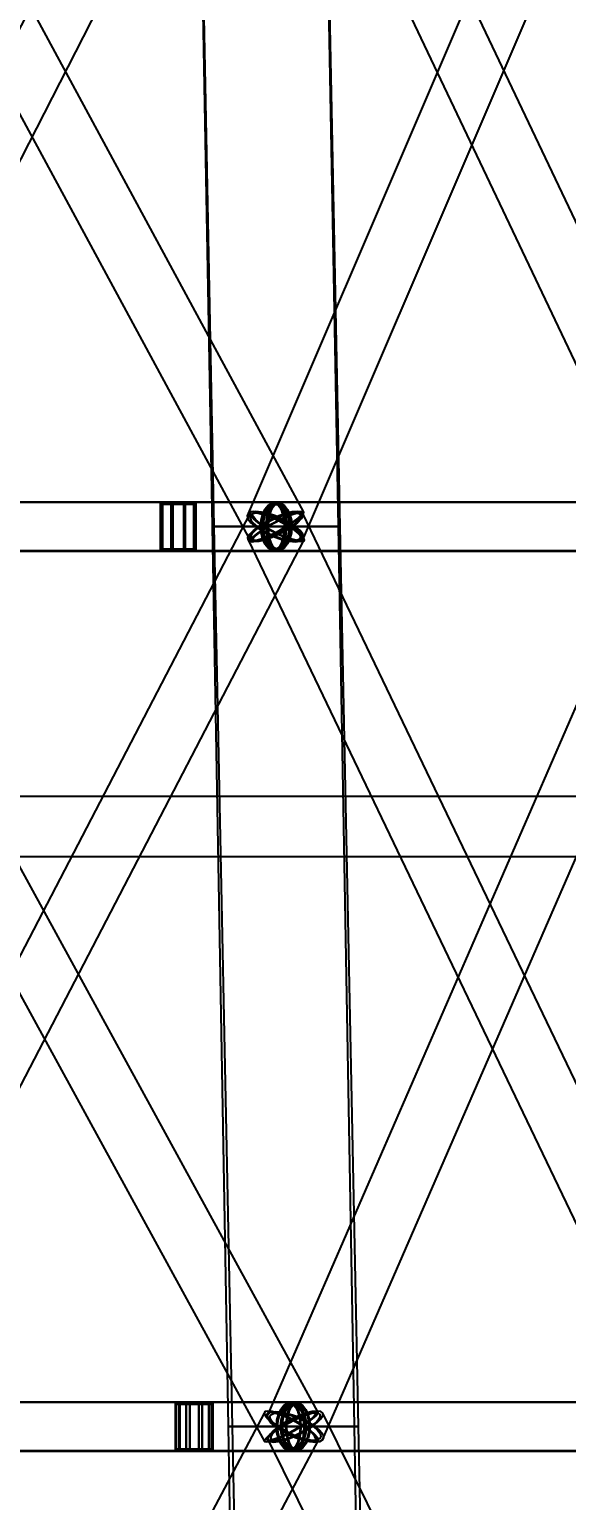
# Model space of a CAD drawing. Header units: millimetres. Extents: x -123812 to 252100, y -3000 to 639000.
# Drawn here: x 6183 to 10661, y 294384 to 306643 of the extents above; entities that cross this region are included whole.
import ezdxf

# ---------------------------------------------------------------- set-up
doc = ezdxf.new("R2010")
doc.units = ezdxf.units.MM
doc.layers.add('D-STR-DIM', color=7, linetype='Continuous', lineweight=13)
doc.layers.add('D-STR-STRC', color=7, linetype='Continuous', lineweight=25)
doc.styles.add('OpenSansCondensed-Light', font='OpenSansCondensed-Light.ttf')
doc.styles.add('TOWER_UNICODE', font='Arial Unicode.ttf')
doc.dimstyles.new('EZDXF', dxfattribs={"dimtxt": 0.25, "dimasz": 0.175, "dimexe": 0.375, "dimexo": 0.125, "dimgap": 0.1, "dimtad": 1, "dimlfac": 100, "dimzin": 12, "dimdsep": 46, "dimtxsty": 'OpenSansCondensed-Light', "dimblk": 'ARCHTICK', "dimcen": 2.5, "dimazin": 3, "dimtfac": 0.5, "dimtmove": 2, "dimatfit": 3})

# ---------------------------------------------------------------- blocks, each defined once
blk = doc.blocks.new('_ARCHTICK')
at = {"color": 0, "linetype": 'BYBLOCK', "const_width": 0.15}
blk.add_lwpolyline([(-0.5, -0.5), (0.5, 0.5)], dxfattribs=at)

msp = doc.modelspace()

# ---------------------------------------------------------------- linework, layer by layer
at = {"layer": 'D-STR-STRC'}
for points in [[(3968.8, 309878.4), (8024.7, 302378.4), (8038.6, 302374.1), (8066.8, 302378.4), (8107.2, 302390.9), (8157.3, 302411), (8213.5, 302437), (8272, 302467.4), (8328.9, 302500), (8380.2, 302532.6), (8422.5, 302563), (8452.8, 302589), (8469.2, 302609.1), (8470.5, 302621.6), (4414.6, 310121.6)], [(7868.2, 310109.1), (4034.5, 302609.1), (4042.5, 302589), (4065.4, 302563), (4101.7, 302532.6), (4149, 302500), (4204, 302467.4), (4262.9, 302437), (4321.8, 302411), (4376.6, 302390.9), (4423.6, 302378.4), (4459.6, 302374.1), (4482.1, 302378.4), (4489.7, 302390.9), (8323.4, 309890.9)], [(7868.5, 309890.9), (11436.7, 302390.9), (11452.2, 302378.4), (11482.3, 302374.1), (11524.9, 302378.4), (11577.1, 302390.9), (11635.4, 302411), (11695.8, 302437), (11754.1, 302467.4), (11806.5, 302500), (11849.3, 302532.6), (11879.6, 302563), (11895.4, 302589), (11895.5, 302609.1), (8327.3, 310109.1)], [(11222.1, 310109.1), (8006.9, 302609.1), (7998.5, 302589), (8006.1, 302563), (8029.3, 302532.6), (8066.5, 302500), (8115.1, 302467.4), (8171.8, 302437), (8232.7, 302411), (8293.8, 302390.9), (8350.8, 302378.4), (8399.9, 302374.1), (8437.6, 302378.4), (8461.5, 302390.9), (11676.7, 309890.9)], [(4262.1, 302296.8), (8234.2, 302296.8), (8254.4, 302303.7), (8273.3, 302324), (8289.4, 302356.3), (8301.8, 302398.4), (8309.6, 302447.4), (8312.3, 302500), (8309.6, 302552.6), (8301.8, 302601.6), (8289.4, 302643.7), (8273.3, 302676), (8254.4, 302696.3), (8234.2, 302703.2), (4262.1, 302703.2)], [(4268.8, 302296.8), (8247.6, 302296.8), (8267.6, 302303.7), (8286.3, 302324), (8302.4, 302356.3), (8314.7, 302398.4), (8322.5, 302447.4), (8325.1, 302500), (8322.5, 302552.6), (8314.7, 302601.6), (8302.4, 302643.7), (8286.3, 302676), (8267.6, 302696.3), (8247.6, 302703.2), (4268.8, 302703.2)], [(11646.1, 302703.2), (8234.2, 302703.2), (8202.1, 302696.3), (8172.2, 302676), (8146.6, 302643.7), (8126.9, 302601.6), (8114.5, 302552.6), (8110.3, 302500), (8114.5, 302447.4), (8126.9, 302398.4), (8146.6, 302356.3), (8172.2, 302324), (8202.1, 302303.7), (8234.2, 302296.8), (11646.1, 302296.8)], [(11666.1, 302703.2), (8247.6, 302703.2), (8215.6, 302696.3), (8185.9, 302676), (8160.3, 302643.7), (8140.7, 302601.6), (8128.4, 302552.6), (8124.2, 302500), (8128.4, 302447.4), (8140.7, 302398.4), (8160.3, 302356.3), (8185.9, 302324), (8215.6, 302303.7), (8247.6, 302296.8), (11666.1, 302296.8)], [(4039.9, 302377.2), (8144, 294877.2), (8158.1, 294872.9), (8186.4, 294877.2), (8227, 294889.9), (8277.1, 294910.1), (8333.2, 294936.4), (8391.6, 294967.1), (8448.3, 295000), (8499.3, 295032.9), (8541.3, 295063.6), (8571.4, 295089.9), (8587.4, 295110.1), (8588.4, 295122.8), (4484.3, 302622.8)], [(4574, 294889.8), (8474.4, 302389.8), (8466.1, 302410), (8442.9, 302436.4), (8406.4, 302467.1), (8359, 302500), (8304.1, 302532.9), (8245.3, 302563.6), (8186.7, 302590), (8132.2, 302610.2), (8085.6, 302622.9), (8050, 302627.2), (8027.9, 302622.9), (8020.8, 302610.2), (4120.4, 295110.2)], [(12063.4, 295110.2), (8463, 302610.2), (8447, 302622.9), (8416.5, 302627.2), (8373.6, 302622.9), (8321.1, 302610.2), (8262.8, 302590), (8202.5, 302563.6), (8144.3, 302532.9), (8092.3, 302500), (8049.9, 302467.1), (8020.1, 302436.4), (8004.9, 302410), (8005.3, 302389.8), (11605.7, 294889.8)], [(11439.1, 302610.1), (8173.5, 295110.1), (8165.2, 295089.9), (8172.9, 295063.6), (8196.1, 295032.9), (8233.3, 295000), (8281.8, 294967.1), (8338.5, 294936.4), (8399.3, 294910.1), (8460.2, 294889.9), (8517.1, 294877.2), (8566, 294872.9), (8603.6, 294877.2), (8627.4, 294889.9), (11893.1, 302389.9)], [(4620.7, 287387.9), (8592.3, 294887.9), (8584.9, 294908.5), (8562.5, 294935.3), (8526.8, 294966.5), (8480.1, 295000), (8425.7, 295033.5), (8367.2, 295064.7), (8308.6, 295091.5), (8254, 295112.1), (8207, 295125.1), (8170.9, 295129.5), (8148.1, 295125.1), (8140.1, 295112.1), (4168.4, 287612.1)], [(4330.1, 294796.8), (8366.2, 294796.8), (8386.6, 294803.7), (8405.5, 294824), (8421.8, 294856.3), (8434.3, 294898.4), (8442.2, 294947.4), (8444.9, 295000), (8442.2, 295052.6), (8434.3, 295101.6), (8421.8, 295143.7), (8405.5, 295176), (8386.6, 295196.3), (8366.2, 295203.2), (4330.1, 295203.2)], [(4347.2, 294796.8), (8400.4, 294796.8), (8420.4, 294803.7), (8439, 294824), (8455, 294856.3), (8467.3, 294898.4), (8475, 294947.4), (8477.6, 295000), (8475, 295052.6), (8467.3, 295101.6), (8455, 295143.7), (8439, 295176), (8420.4, 295196.3), (8400.4, 295203.2), (4347.2, 295203.2)], [(12339.7, 287612.1), (8628.3, 295112.1), (8612.9, 295125.1), (8582.9, 295129.5), (8540.6, 295125.1), (8488.7, 295112.1), (8430.7, 295091.5), (8370.7, 295064.7), (8312.7, 295033.5), (8260.7, 295000), (8218.3, 294966.5), (8188.2, 294935.3), (8172.6, 294908.5), (8172.5, 294887.9), (11883.9, 287387.9)], [(11834.5, 295203.2), (8366.2, 295203.2), (8334.1, 295196.3), (8304.1, 295176), (8278.4, 295143.7), (8258.7, 295101.6), (8246.2, 295052.6), (8242, 295000), (8246.2, 294947.4), (8258.7, 294898.4), (8278.4, 294856.3), (8304.1, 294824), (8334.1, 294803.7), (8366.2, 294796.8), (11834.5, 294796.8)], [(11885.8, 295203.2), (8400.4, 295203.2), (8368.6, 295196.3), (8338.9, 295176), (8313.5, 295143.7), (8293.9, 295101.6), (8281.7, 295052.6), (8277.5, 295000), (8281.7, 294947.4), (8293.9, 294898.4), (8313.5, 294856.3), (8338.9, 294824), (8368.6, 294803.7), (8400.4, 294796.8), (11885.8, 294796.8)]]:
    msp.add_lwpolyline(points, dxfattribs=at)
for points in [[(7570.2, 310000), (7707.9, 302500), (8760.5, 302500), (8621.4, 310000)], [(7572.4, 310000), (7721.3, 302500), (8773.8, 302500), (8623.5, 310000)], [(-52.2, 302300), (7469.5, 302300), (7469.5, 302700), (-52.2, 302700)], [(-51.6, 302300), (7480.9, 302300), (7480.9, 302700), (-51.6, 302700)], [(7275.7, 302300), (12991.1, 302300), (12991.1, 302700), (7275.7, 302700)], [(7275.7, 302700), (7558.8, 302700), (7558.8, 302300), (7275.7, 302300)], [(7288.3, 302300), (13017.4, 302300), (13017.4, 302700), (7288.3, 302700)], [(7288.3, 302700), (7570.4, 302700), (7570.4, 302300), (7288.3, 302300)], [(7365, 302700), (7469.5, 302700), (7469.5, 302300), (7365, 302300)], [(7377.7, 302700), (7480.9, 302700), (7480.9, 302300), (7377.7, 302300)], [(8358.1, 302500), (8353.9, 302447.4), (8341.5, 302398.4), (8321.8, 302356.3), (8296.1, 302324), (8266.3, 302303.7), (8234.2, 302296.8), (8202.1, 302303.7), (8172.2, 302324), (8146.6, 302356.3), (8126.9, 302398.4), (8114.5, 302447.4), (8110.3, 302500), (8114.5, 302552.6), (8126.9, 302601.6), (8146.6, 302643.7), (8172.2, 302676), (8202.1, 302696.3), (8234.2, 302703.2), (8266.3, 302696.3), (8296.1, 302676), (8321.8, 302643.7), (8341.5, 302601.6), (8353.9, 302552.6)], [(8371, 302500), (8366.7, 302447.4), (8354.4, 302398.4), (8334.8, 302356.3), (8309.3, 302324), (8279.5, 302303.7), (8247.6, 302296.8), (8215.6, 302303.7), (8185.9, 302324), (8160.3, 302356.3), (8140.7, 302398.4), (8128.4, 302447.4), (8124.2, 302500), (8128.4, 302552.6), (8140.7, 302601.6), (8160.3, 302643.7), (8185.9, 302676), (8215.6, 302696.3), (8247.6, 302703.2), (8279.5, 302696.3), (8309.3, 302676), (8334.8, 302643.7), (8354.4, 302601.6), (8366.7, 302552.6)], [(8312.3, 302500), (8309.6, 302447.4), (8301.8, 302398.4), (8289.4, 302356.3), (8273.3, 302324), (8254.4, 302303.7), (8234.2, 302296.8), (8214, 302303.7), (8195.1, 302324), (8179, 302356.3), (8166.5, 302398.4), (8158.7, 302447.4), (8156.1, 302500), (8158.7, 302552.6), (8166.5, 302601.6), (8179, 302643.7), (8195.1, 302676), (8214, 302696.3), (8234.2, 302703.2), (8254.4, 302696.3), (8273.3, 302676), (8289.4, 302643.7), (8301.8, 302601.6), (8309.6, 302552.6)], [(8325.1, 302500), (8322.5, 302447.4), (8314.7, 302398.4), (8302.4, 302356.3), (8286.3, 302324), (8267.6, 302303.7), (8247.6, 302296.8), (8227.5, 302303.7), (8208.8, 302324), (8192.7, 302356.3), (8180.4, 302398.4), (8172.7, 302447.4), (8170, 302500), (8172.7, 302552.6), (8180.4, 302601.6), (8192.7, 302643.7), (8208.8, 302676), (8227.5, 302696.3), (8247.6, 302703.2), (8267.6, 302696.3), (8286.3, 302676), (8302.4, 302643.7), (8314.7, 302601.6), (8322.5, 302552.6)], [(7284.2, 302688), (7550.4, 302688), (7550.4, 302312), (7284.2, 302312)], [(7296.7, 302688), (7561.9, 302688), (7561.9, 302312), (7296.7, 302312)], [(7368.2, 302688), (7466.4, 302688), (7466.4, 302312), (7368.2, 302312)], [(7380.8, 302688), (7477.8, 302688), (7477.8, 302312), (7380.8, 302312)], [(8066.5, 302500), (8115.1, 302467.4), (8171.8, 302437), (8232.7, 302411), (8293.8, 302390.9), (8350.8, 302378.4), (8399.9, 302374.1), (8437.6, 302378.4), (8461.5, 302390.9), (8469.9, 302411), (8462.3, 302437), (8439.1, 302467.4), (8401.9, 302500), (8353.3, 302532.6), (8296.6, 302563), (8235.6, 302589), (8174.6, 302609.1), (8117.6, 302621.6), (8068.5, 302625.9), (8030.8, 302621.6), (8006.9, 302609.1), (7998.5, 302589), (8006.1, 302563), (8029.3, 302532.6)], [(8376.1, 302500), (8324.1, 302467.1), (8265.9, 302436.4), (8205.6, 302410), (8147.2, 302389.8), (8094.8, 302377.1), (8051.9, 302372.8), (8021.4, 302377.1), (8005.3, 302389.8), (8004.9, 302410), (8020.1, 302436.4), (8049.9, 302467.1), (8092.3, 302500), (8144.3, 302532.9), (8202.5, 302563.6), (8262.8, 302590), (8321.1, 302610.2), (8373.6, 302622.9), (8416.5, 302627.2), (8447, 302622.9), (8463, 302610.2), (8463.5, 302590), (8448.2, 302563.6), (8418.4, 302532.9)], [(8359, 302500), (8406.4, 302467.1), (8442.9, 302436.4), (8466.1, 302410), (8474.4, 302389.8), (8467.2, 302377.1), (8445.1, 302372.8), (8409.5, 302377.1), (8362.9, 302389.8), (8308.4, 302410), (8249.8, 302436.4), (8191, 302467.1), (8136.1, 302500), (8088.7, 302532.9), (8052.2, 302563.6), (8029, 302590), (8020.8, 302610.2), (8027.9, 302622.9), (8050, 302627.2), (8085.6, 302622.9), (8132.2, 302610.2), (8186.7, 302590), (8245.3, 302563.6), (8304.1, 302532.9)], [(8083, 302500), (8126.8, 302470.6), (8177.9, 302443.2), (8232.9, 302419.7), (8287.9, 302401.7), (8339.3, 302390.3), (8383.5, 302386.5), (8417.6, 302390.3), (8439.1, 302401.7), (8446.7, 302419.7), (8439.8, 302443.2), (8418.9, 302470.6), (8385.4, 302500), (8341.6, 302529.4), (8290.5, 302556.8), (8235.5, 302580.3), (8180.5, 302598.3), (8129.1, 302609.7), (8084.8, 302613.5), (8050.8, 302609.7), (8029.2, 302598.3), (8021.7, 302580.3), (8028.6, 302556.8), (8049.5, 302529.4)], [(8166.2, 302500), (8114.9, 302467.4), (8072.6, 302437), (8042.3, 302411), (8025.9, 302390.9), (8024.7, 302378.4), (8038.6, 302374.1), (8066.8, 302378.4), (8107.2, 302390.9), (8157.3, 302411), (8213.5, 302437), (8272, 302467.4), (8328.9, 302500), (8380.2, 302532.6), (8422.5, 302563), (8452.8, 302589), (8469.2, 302609.1), (8470.5, 302621.6), (8456.5, 302625.9), (8428.4, 302621.6), (8387.9, 302609.1), (8337.8, 302589), (8281.6, 302563), (8223.1, 302532.6)], [(8362.1, 302500), (8315.2, 302470.3), (8262.8, 302442.6), (8208.4, 302418.9), (8155.8, 302400.7), (8108.5, 302389.2), (8069.8, 302385.3), (8042.3, 302389.2), (8027.9, 302400.7), (8027.5, 302418.9), (8041.2, 302442.6), (8068.1, 302470.3), (8106.3, 302500), (8153.2, 302529.7), (8205.6, 302557.4), (8260, 302581.1), (8312.6, 302599.3), (8359.9, 302610.8), (8398.6, 302614.7), (8426.1, 302610.8), (8440.5, 302599.3), (8440.9, 302581.1), (8427.2, 302557.4), (8400.3, 302529.7)], [(8348.1, 302500), (8390.7, 302470.3), (8423.6, 302442.6), (8444.6, 302418.9), (8452, 302400.7), (8445.6, 302389.2), (8425.6, 302385.3), (8393.6, 302389.2), (8351.5, 302400.7), (8302.4, 302418.9), (8249.5, 302442.6), (8196.6, 302470.3), (8147, 302500), (8104.4, 302529.7), (8071.5, 302557.4), (8050.6, 302581.1), (8043.1, 302599.3), (8049.5, 302610.8), (8069.5, 302614.7), (8101.6, 302610.8), (8143.6, 302599.3), (8192.7, 302581.1), (8245.6, 302557.4), (8298.6, 302529.7)], [(8174.2, 302500), (8128, 302470.6), (8089.8, 302443.2), (8062.5, 302419.7), (8047.7, 302401.7), (8046.6, 302390.3), (8059.2, 302386.5), (8084.5, 302390.3), (8121.1, 302401.7), (8166.2, 302419.7), (8216.9, 302443.2), (8269.6, 302470.6), (8320.9, 302500), (8367.2, 302529.4), (8405.3, 302556.8), (8432.6, 302580.3), (8447.4, 302598.3), (8448.5, 302609.7), (8436, 302613.5), (8410.6, 302609.7), (8374.1, 302598.3), (8328.9, 302580.3), (8278.3, 302556.8), (8225.5, 302529.4)], [(8348.3, 302500), (8344.4, 302451.5), (8333, 302406.4), (8314.9, 302367.6), (8291.3, 302337.9), (8263.7, 302319.2), (8234.2, 302312.8), (8204.7, 302319.2), (8177.1, 302337.9), (8153.5, 302367.6), (8135.3, 302406.4), (8123.9, 302451.5), (8120.1, 302500), (8123.9, 302548.5), (8135.3, 302593.6), (8153.5, 302632.4), (8177.1, 302662.1), (8204.7, 302680.8), (8234.2, 302687.2), (8263.7, 302680.8), (8291.3, 302662.1), (8314.9, 302632.4), (8333, 302593.6), (8344.4, 302548.5)], [(8361.2, 302500), (8357.4, 302451.5), (8346, 302406.4), (8327.9, 302367.6), (8304.4, 302337.9), (8277, 302319.2), (8247.6, 302312.8), (8218.1, 302319.2), (8190.7, 302337.9), (8167.2, 302367.6), (8149.1, 302406.4), (8137.8, 302451.5), (8133.9, 302500), (8137.8, 302548.5), (8149.1, 302593.6), (8167.2, 302632.4), (8190.7, 302662.1), (8218.1, 302680.8), (8247.6, 302687.2), (8277, 302680.8), (8304.4, 302662.1), (8327.9, 302632.4), (8346, 302593.6), (8357.4, 302548.5)], [(8306.2, 302500), (8303.7, 302451.5), (8296.5, 302406.4), (8285.1, 302367.6), (8270.2, 302337.9), (8252.8, 302319.2), (8234.2, 302312.8), (8215.6, 302319.2), (8198.2, 302337.9), (8183.3, 302367.6), (8171.9, 302406.4), (8164.7, 302451.5), (8162.2, 302500), (8164.7, 302548.5), (8171.9, 302593.6), (8183.3, 302632.4), (8198.2, 302662.1), (8215.6, 302680.8), (8234.2, 302687.2), (8252.8, 302680.8), (8270.2, 302662.1), (8285.1, 302632.4), (8296.5, 302593.6), (8303.7, 302548.5)], [(8319, 302500), (8316.6, 302451.5), (8309.4, 302406.4), (8298.1, 302367.6), (8283.3, 302337.9), (8266, 302319.2), (8247.6, 302312.8), (8229.1, 302319.2), (8211.8, 302337.9), (8197, 302367.6), (8185.7, 302406.4), (8178.6, 302451.5), (8176.1, 302500), (8178.6, 302548.5), (8185.7, 302593.6), (8197, 302632.4), (8211.8, 302662.1), (8229.1, 302680.8), (8247.6, 302687.2), (8266, 302680.8), (8283.3, 302662.1), (8298.1, 302632.4), (8309.4, 302593.6), (8316.6, 302548.5)], [(7707.9, 302500), (7839.2, 295000), (8893.2, 295000), (8760.5, 302500)], [(8760.5, 302500), (8742.5, 302500), (8690, 302500), (8606.3, 302500), (8497.3, 302500), (8370.4, 302500), (8234.2, 302500), (8098, 302500), (7971.1, 302500), (7862.1, 302500), (7778.4, 302500), (7725.8, 302500), (7707.9, 302500), (7725.8, 302500), (7778.4, 302500), (7862.1, 302500), (7971.1, 302500), (8098, 302500), (8234.2, 302500), (8370.4, 302500), (8497.3, 302500), (8606.3, 302500), (8690, 302500), (8742.5, 302500)], [(7721.3, 302500), (7873.4, 295000), (8927.4, 295000), (8773.8, 302500)], [(8773.8, 302500), (8755.9, 302500), (8703.3, 302500), (8619.7, 302500), (8510.7, 302500), (8383.8, 302500), (8247.6, 302500), (8111.3, 302500), (7984.4, 302500), (7875.4, 302500), (7791.8, 302500), (7739.2, 302500), (7721.3, 302500), (7739.2, 302500), (7791.8, 302500), (7875.4, 302500), (7984.4, 302500), (8111.3, 302500), (8247.6, 302500), (8383.8, 302500), (8510.7, 302500), (8619.7, 302500), (8703.3, 302500), (8755.9, 302500)], [(5244.4, 299750), (13088.4, 299750), (13088.4, 300250), (5244.4, 300250)], [(5244.4, 299750), (13047.8, 299750), (13047.8, 300250), (5244.4, 300250)], [(-53, 294800), (7594.9, 294800), (7594.9, 295200), (-53, 295200)], [(-51.3, 294800), (7624.1, 294800), (7624.1, 295200), (-51.3, 295200)], [(7400.2, 294800), (13211, 294800), (13211, 295200), (7400.2, 295200)], [(7400.2, 295200), (7683.7, 295200), (7683.7, 294800), (7400.2, 294800)], [(7408.7, 295188), (7675.2, 295188), (7675.2, 294812), (7408.7, 294812)], [(7432.2, 294800), (13278.2, 294800), (13278.2, 295200), (7432.2, 295200)], [(7432.2, 295200), (7713.3, 295200), (7713.3, 294800), (7432.2, 294800)], [(7440.7, 295188), (7704.9, 295188), (7704.9, 294812), (7440.7, 294812)], [(7489, 295200), (7594.9, 295200), (7594.9, 294800), (7489, 294800)], [(7492.1, 295188), (7591.7, 295188), (7591.7, 294812), (7492.1, 294812)], [(7521.5, 295200), (7624.1, 295200), (7624.1, 294800), (7521.5, 294800)], [(7524.5, 295188), (7621, 295188), (7621, 294812), (7524.5, 294812)], [(8252.3, 295000), (8306.7, 294966.5), (8365.2, 294935.3), (8423.8, 294908.5), (8478.4, 294887.9), (8525.4, 294874.9), (8561.5, 294870.5), (8584.3, 294874.9), (8592.3, 294887.9), (8584.9, 294908.5), (8562.5, 294935.3), (8526.8, 294966.5), (8480.1, 295000), (8425.7, 295033.5), (8367.2, 295064.7), (8308.6, 295091.5), (8254, 295112.1), (8207, 295125.1), (8170.9, 295129.5), (8148.1, 295125.1), (8140.1, 295112.1), (8147.5, 295091.5), (8169.9, 295064.7), (8205.6, 295033.5)], [(8448.3, 295000), (8391.6, 294967.1), (8333.2, 294936.4), (8277.1, 294910.1), (8227, 294889.9), (8186.4, 294877.2), (8158.1, 294872.9), (8144, 294877.2), (8145, 294889.9), (8161, 294910.1), (8191.1, 294936.4), (8233.1, 294967.1), (8284.1, 295000), (8340.8, 295032.9), (8399.2, 295063.6), (8455.3, 295089.9), (8505.4, 295110.1), (8546, 295122.8), (8574.3, 295127.1), (8588.4, 295122.8), (8587.4, 295110.1), (8571.4, 295089.9), (8541.3, 295063.6), (8499.3, 295032.9)], [(8263.5, 295000), (8312.6, 294969.8), (8365.3, 294941.6), (8418.1, 294917.5), (8467.4, 294898.9), (8509.7, 294887.3), (8542.3, 294883.3), (8562.9, 294887.3), (8570.1, 294898.9), (8563.3, 294917.5), (8543.2, 294941.6), (8511, 294969.8), (8468.9, 295000), (8419.8, 295030.2), (8367.1, 295058.4), (8314.3, 295082.5), (8265, 295101.1), (8222.7, 295112.7), (8190.1, 295116.7), (8169.5, 295112.7), (8162.3, 295101.1), (8169.1, 295082.5), (8189.2, 295058.4), (8221.4, 295030.2)], [(8567.5, 295000), (8604.7, 294967.1), (8627.9, 294936.4), (8635.7, 294910.1), (8627.4, 294889.9), (8603.6, 294877.2), (8566, 294872.9), (8517.1, 294877.2), (8460.2, 294889.9), (8399.3, 294910.1), (8338.5, 294936.4), (8281.8, 294967.1), (8233.3, 295000), (8196.1, 295032.9), (8172.9, 295063.6), (8165.2, 295089.9), (8173.5, 295110.1), (8197.2, 295122.8), (8234.8, 295127.1), (8283.7, 295122.8), (8340.6, 295110.1), (8401.5, 295089.9), (8462.4, 295063.6), (8519, 295032.9)], [(8440.2, 295000), (8389.1, 294970.3), (8336.5, 294942.7), (8285.9, 294918.9), (8240.7, 294900.7), (8204.1, 294889.3), (8178.6, 294885.4), (8165.8, 294889.3), (8166.7, 294900.7), (8181.2, 294918.9), (8208.3, 294942.7), (8246.2, 294970.3), (8292.2, 295000), (8343.3, 295029.7), (8395.9, 295057.3), (8446.5, 295081.1), (8491.7, 295099.3), (8528.3, 295110.7), (8553.8, 295114.6), (8566.6, 295110.7), (8565.7, 295099.3), (8551.2, 295081.1), (8524.1, 295057.3), (8486.2, 295029.7)], [(8260.7, 295000), (8218.3, 294966.5), (8188.2, 294935.3), (8172.6, 294908.5), (8172.5, 294887.9), (8188, 294874.9), (8217.9, 294870.5), (8260.3, 294874.9), (8312.2, 294887.9), (8370.1, 294908.5), (8430.1, 294935.3), (8488.1, 294966.5), (8540.1, 295000), (8582.6, 295033.5), (8612.6, 295064.7), (8628.2, 295091.5), (8628.3, 295112.1), (8612.9, 295125.1), (8582.9, 295129.5), (8540.6, 295125.1), (8488.7, 295112.1), (8430.7, 295091.5), (8370.7, 295064.7), (8312.7, 295033.5)], [(8551.1, 295000), (8584.6, 294970.3), (8605.5, 294942.7), (8612.5, 294918.9), (8605, 294900.7), (8583.6, 294889.3), (8549.7, 294885.4), (8505.6, 294889.3), (8454.4, 294900.7), (8399.4, 294918.9), (8344.6, 294942.7), (8293.5, 294970.3), (8249.7, 295000), (8216.2, 295029.7), (8195.3, 295057.3), (8188.3, 295081.1), (8195.8, 295099.3), (8217.2, 295110.7), (8251.1, 295114.6), (8295.2, 295110.7), (8346.5, 295099.3), (8401.4, 295081.1), (8456.3, 295057.3), (8507.3, 295029.7)], [(8274.5, 295000), (8236.2, 294969.8), (8209.1, 294941.6), (8195, 294917.5), (8194.9, 294898.9), (8208.9, 294887.3), (8235.9, 294883.3), (8274, 294887.3), (8320.9, 294898.9), (8373.1, 294917.5), (8427.2, 294941.6), (8479.4, 294969.8), (8526.3, 295000), (8564.6, 295030.2), (8591.7, 295058.4), (8605.8, 295082.5), (8605.9, 295101.1), (8592, 295112.7), (8565, 295116.7), (8526.8, 295112.7), (8480, 295101.1), (8427.7, 295082.5), (8373.6, 295058.4), (8321.4, 295030.2)], [(8490.4, 295000), (8486.1, 294947.4), (8473.7, 294898.4), (8454, 294856.3), (8428.3, 294824), (8398.3, 294803.7), (8366.2, 294796.8), (8334.1, 294803.7), (8304.1, 294824), (8278.4, 294856.3), (8258.7, 294898.4), (8246.2, 294947.4), (8242, 295000), (8246.2, 295052.6), (8258.7, 295101.6), (8278.4, 295143.7), (8304.1, 295176), (8334.1, 295196.3), (8366.2, 295203.2), (8398.3, 295196.3), (8428.3, 295176), (8454, 295143.7), (8473.7, 295101.6), (8486.1, 295052.6)], [(8480.6, 295000), (8476.7, 294951.5), (8465.3, 294906.4), (8447.1, 294867.6), (8423.4, 294837.9), (8395.8, 294819.2), (8366.2, 294812.8), (8336.6, 294819.2), (8309, 294837.9), (8285.3, 294867.6), (8267.1, 294906.4), (8255.7, 294951.5), (8251.8, 295000), (8255.7, 295048.5), (8267.1, 295093.6), (8285.3, 295132.4), (8309, 295162.1), (8336.6, 295180.8), (8366.2, 295187.2), (8395.8, 295180.8), (8423.4, 295162.1), (8447.1, 295132.4), (8465.3, 295093.6), (8476.7, 295048.5)], [(8523.3, 295000), (8519.2, 294947.4), (8506.9, 294898.4), (8487.3, 294856.3), (8461.9, 294824), (8432.2, 294803.7), (8400.4, 294796.8), (8368.6, 294803.7), (8338.9, 294824), (8313.5, 294856.3), (8293.9, 294898.4), (8281.7, 294947.4), (8277.5, 295000), (8281.7, 295052.6), (8293.9, 295101.6), (8313.5, 295143.7), (8338.9, 295176), (8368.6, 295196.3), (8400.4, 295203.2), (8432.2, 295196.3), (8461.9, 295176), (8487.3, 295143.7), (8506.9, 295101.6), (8519.2, 295052.6)], [(8513.7, 295000), (8509.8, 294951.5), (8498.5, 294906.4), (8480.5, 294867.6), (8457, 294837.9), (8429.7, 294819.2), (8400.4, 294812.8), (8371.1, 294819.2), (8343.8, 294837.9), (8320.3, 294867.6), (8302.3, 294906.4), (8291, 294951.5), (8287.2, 295000), (8291, 295048.5), (8302.3, 295093.6), (8320.3, 295132.4), (8343.8, 295162.1), (8371.1, 295180.8), (8400.4, 295187.2), (8429.7, 295180.8), (8457, 295162.1), (8480.5, 295132.4), (8498.5, 295093.6), (8509.8, 295048.5)], [(8444.9, 295000), (8442.2, 294947.4), (8434.3, 294898.4), (8421.8, 294856.3), (8405.5, 294824), (8386.6, 294803.7), (8366.2, 294796.8), (8345.8, 294803.7), (8326.9, 294824), (8310.6, 294856.3), (8298.1, 294898.4), (8290.2, 294947.4), (8287.5, 295000), (8290.2, 295052.6), (8298.1, 295101.6), (8310.6, 295143.7), (8326.9, 295176), (8345.8, 295196.3), (8366.2, 295203.2), (8386.6, 295196.3), (8405.5, 295176), (8421.8, 295143.7), (8434.3, 295101.6), (8442.2, 295052.6)], [(8438.7, 295000), (8436.2, 294951.5), (8429, 294906.4), (8417.4, 294867.6), (8402.4, 294837.9), (8385, 294819.2), (8366.2, 294812.8), (8347.4, 294819.2), (8330, 294837.9), (8315, 294867.6), (8303.4, 294906.4), (8296.2, 294951.5), (8293.7, 295000), (8296.2, 295048.5), (8303.4, 295093.6), (8315, 295132.4), (8330, 295162.1), (8347.4, 295180.8), (8366.2, 295187.2), (8385, 295180.8), (8402.4, 295162.1), (8417.4, 295132.4), (8429, 295093.6), (8436.2, 295048.5)], [(8477.6, 295000), (8475, 294947.4), (8467.3, 294898.4), (8455, 294856.3), (8439, 294824), (8420.4, 294803.7), (8400.4, 294796.8), (8380.4, 294803.7), (8361.8, 294824), (8345.8, 294856.3), (8333.6, 294898.4), (8325.8, 294947.4), (8323.2, 295000), (8325.8, 295052.6), (8333.6, 295101.6), (8345.8, 295143.7), (8361.8, 295176), (8380.4, 295196.3), (8400.4, 295203.2), (8420.4, 295196.3), (8439, 295176), (8455, 295143.7), (8467.3, 295101.6), (8475, 295052.6)], [(8471.5, 295000), (8469.1, 294951.5), (8462, 294906.4), (8450.7, 294867.6), (8436, 294837.9), (8418.8, 294819.2), (8400.4, 294812.8), (8382, 294819.2), (8364.9, 294837.9), (8350.1, 294867.6), (8338.8, 294906.4), (8331.7, 294951.5), (8329.3, 295000), (8331.7, 295048.5), (8338.8, 295093.6), (8350.1, 295132.4), (8364.9, 295162.1), (8382, 295180.8), (8400.4, 295187.2), (8418.8, 295180.8), (8436, 295162.1), (8450.7, 295132.4), (8462, 295093.6), (8469.1, 295048.5)], [(7839.2, 295000), (7964.1, 287500), (9019.5, 287500), (8893.2, 295000)], [(8893.2, 295000), (8875.2, 295000), (8822.6, 295000), (8738.8, 295000), (8629.7, 295000), (8502.6, 295000), (8366.2, 295000), (8229.8, 295000), (8102.7, 295000), (7993.6, 295000), (7909.8, 295000), (7857.2, 295000), (7839.2, 295000), (7857.2, 295000), (7909.8, 295000), (7993.6, 295000), (8102.7, 295000), (8229.8, 295000), (8366.2, 295000), (8502.6, 295000), (8629.7, 295000), (8738.8, 295000), (8822.6, 295000), (8875.2, 295000)], [(7873.4, 295000), (8028.8, 287500), (9084.2, 287500), (8927.4, 295000)], [(8927.4, 295000), (8909.4, 295000), (8856.8, 295000), (8773, 295000), (8663.9, 295000), (8536.8, 295000), (8400.4, 295000), (8264, 295000), (8136.9, 295000), (8027.8, 295000), (7944, 295000), (7891.4, 295000), (7873.4, 295000), (7891.4, 295000), (7944, 295000), (8027.8, 295000), (8136.9, 295000), (8264, 295000), (8400.4, 295000), (8536.8, 295000), (8663.9, 295000), (8773, 295000), (8856.8, 295000), (8909.4, 295000)]]:
    msp.add_lwpolyline(points, close=True, dxfattribs=at)

# ---------------------------------------------------------------- dimensions: what is measured, and where the dimension line sits
at = {"layer": 'D-STR-DIM'}
for base, p2 in [((187000, 0), (0, 450000)), ((250000, 0), (0, 375000)), ((124000, 0), (0, 350000))]:
    msp.add_linear_dim(base=base, p1=(0, 0), p2=p2, angle=90, dimstyle='EZDXF', override={"dimtxt": 8400, "dimasz": 3750, "dimexe": 2100, "dimexo": 1800, "dimgap": 2100, "dimtad": 1, "dimdec": 0, "dimlfac": 1, "dimlunit": 2, "dimtxsty": 'TOWER_UNICODE', "dimclrd": 7, "dimclre": 7, "dimclrt": 7}, dxfattribs=at).render()

doc.saveas('drawing.dxf')
